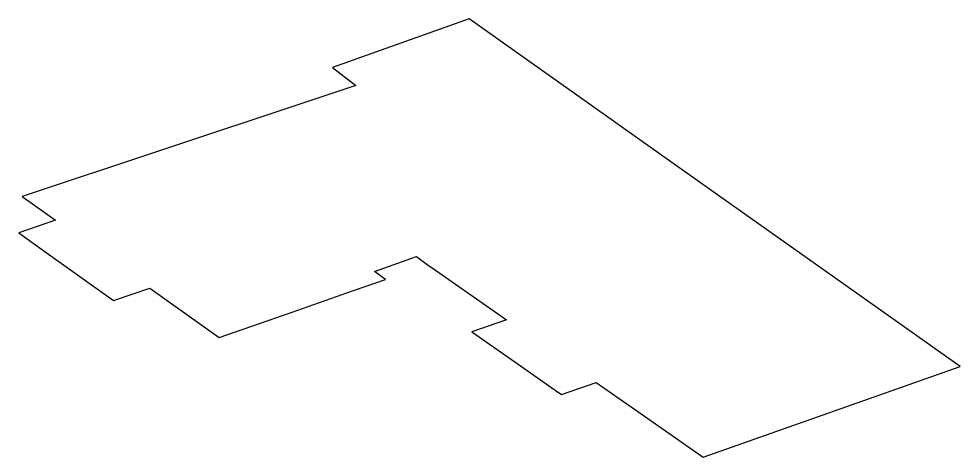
# Model space of a CAD drawing. Header units: metres. Extents: x 24.912723 to 24.9135, y 60.159031 to 60.159393.
import ezdxf

# ---------------------------------------------------------------- set-up
doc = ezdxf.new("R2010")
doc.units = ezdxf.units.M

msp = doc.modelspace()

# ---------------------------------------------------------------- linework, layer by layer
msp.add_lwpolyline([(24.9127256, 60.1592461), (24.9127531, 60.1592264), (24.9127229, 60.1592159), (24.9127415, 60.1592026), (24.912801, 60.15916), (24.9128311, 60.1591704), (24.9128883, 60.1591295), (24.9129478, 60.1591503), (24.9129992, 60.1591683), (24.9130255, 60.1591775), (24.9130165, 60.1591841), (24.913051, 60.1591963), (24.91306, 60.1591899), (24.9130668, 60.1591851), (24.9131254, 60.1591442), (24.9130969, 60.1591341), (24.9131059, 60.1591278), (24.9131322, 60.1591094), (24.9131656, 60.1590861), (24.9131709, 60.1590824), (24.9131993, 60.1590925), (24.913231, 60.1590703), (24.9132878, 60.1590307), (24.9134998, 60.1591055), (24.9133334, 60.1592234), (24.913259, 60.1592761), (24.9130946, 60.1593927), (24.9129818, 60.1593525), (24.9130009, 60.1593376), (24.9129582, 60.1593234), (24.9127256, 60.1592461)])

doc.saveas('drawing.dxf')
